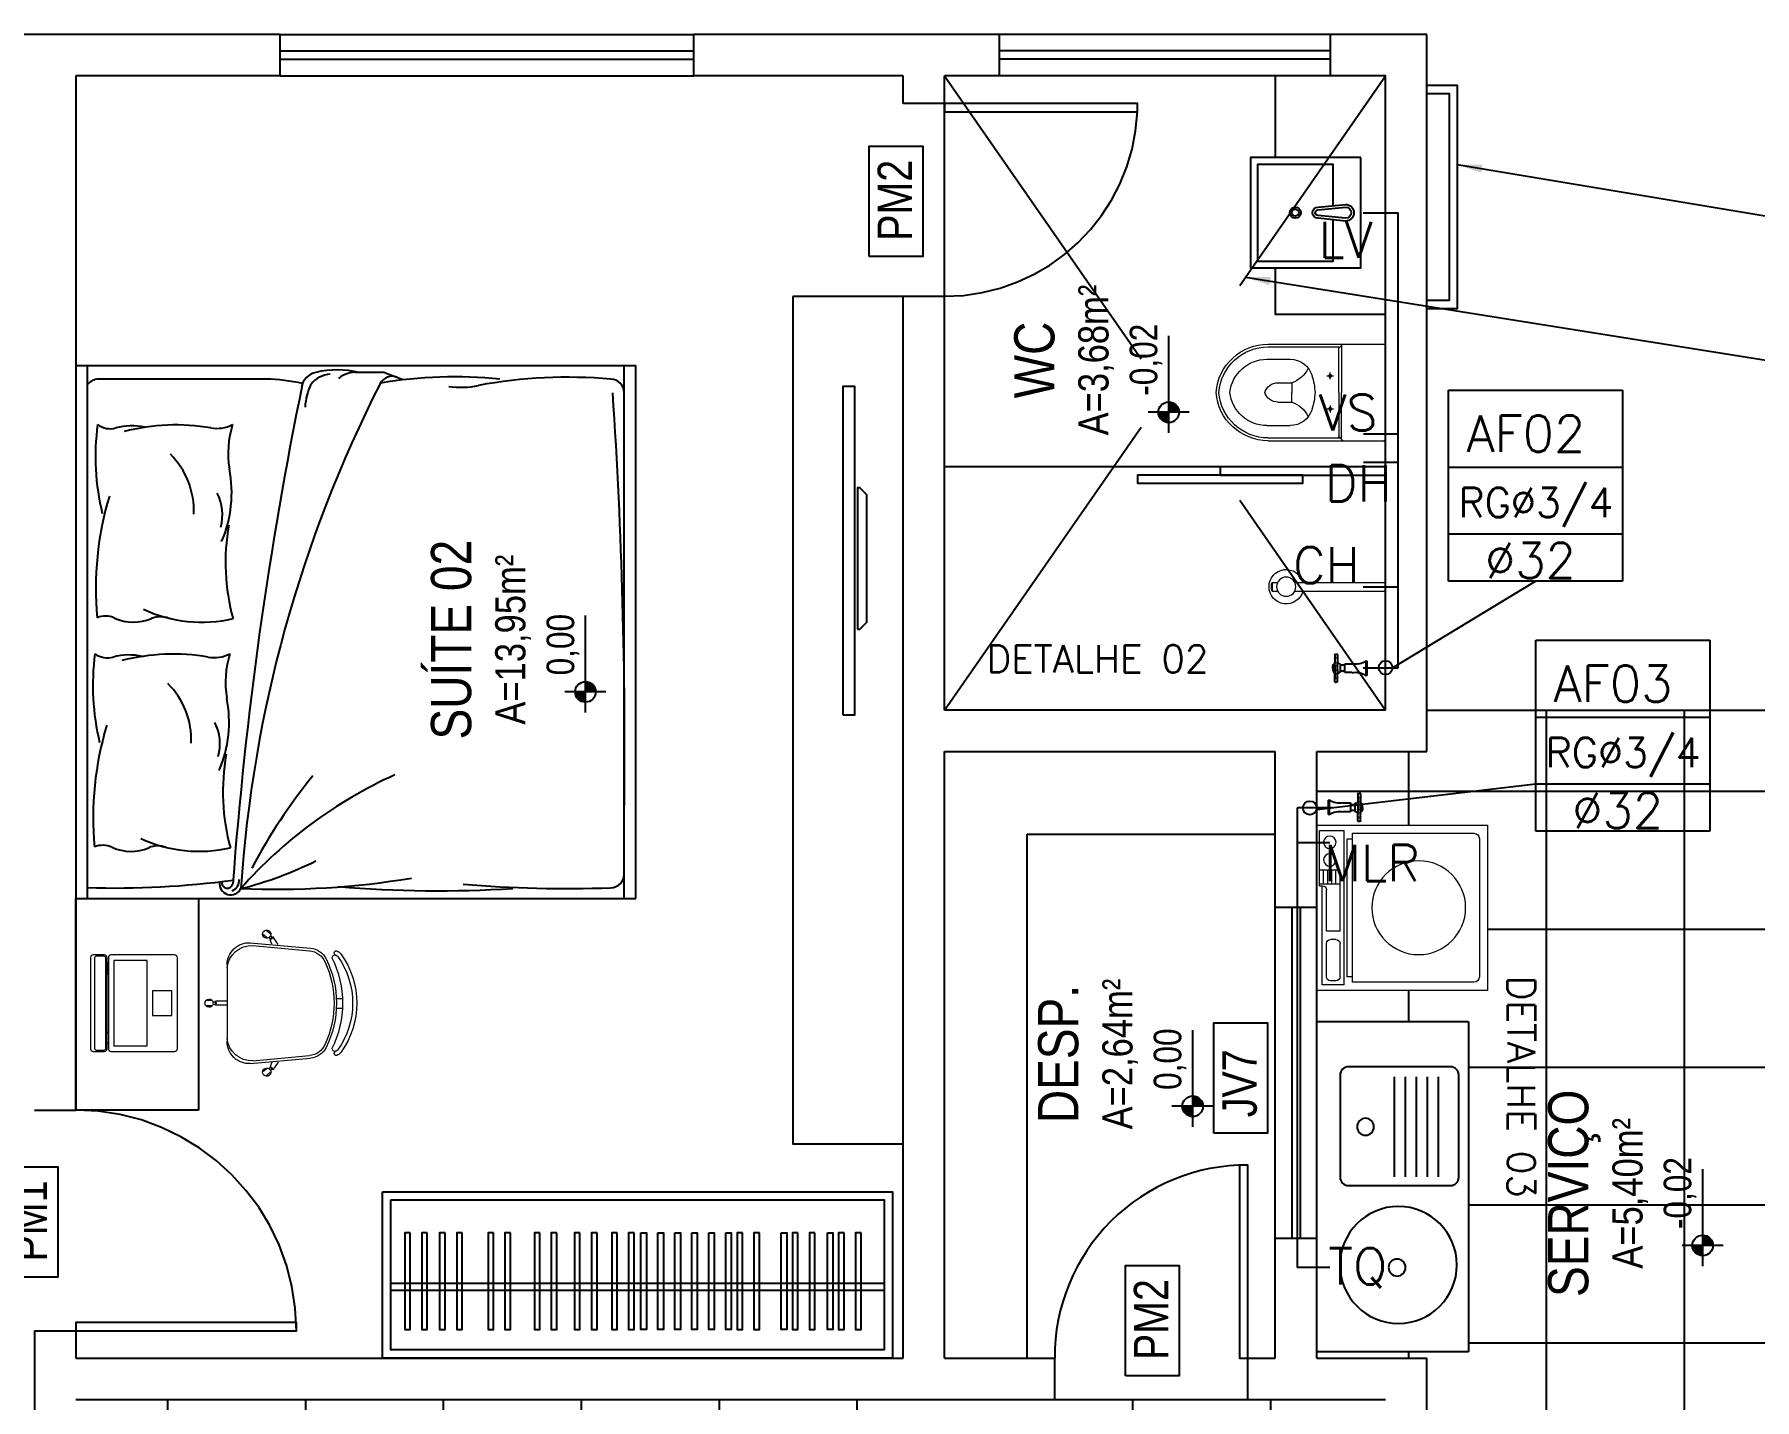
# Model space of a CAD drawing. Header units: millimetres. Extents: x 3923 to 4007, y 744 to 982.
# Drawn here: x 3966.62 to 3979.09, y 962.03 to 971.93 of the extents above; entities that cross this region are included whole.
import ezdxf
from ezdxf.enums import TextEntityAlignment as Align

# ---------------------------------------------------------------- set-up
doc = ezdxf.new("R2010")
doc.units = ezdxf.units.MM
doc.header["$LTSCALE"] = 20
doc.linetypes.add('HIDDEN2', pattern=[0.1875, 0.125, -0.0625])
for name, color, linetype in [('A-PEN-B', 5, 'Continuous'), ('AF', 5, 'Continuous'), ('COTAS01', 7, 'Continuous'), ('Diametro', 2, 'Continuous'), ('E-txt-g', 3, 'Continuous'), ('ESPECIFICAÇÃO02', 7, 'Continuous'), ('HIDRO 01', 4, 'Continuous'), ('HIDROSSANITÁRIO', 8, 'Continuous'), ('MOB', 251, 'Continuous'), ('Prumadas_L', 1, 'Continuous'), ('Prumadas_Q', 3, 'Continuous'), ('Prumadas_T', 2, 'Continuous')]:
    doc.layers.add(name, color=color, linetype=linetype)
doc.layers.add('E-Lay-9', color=9, linetype='Continuous', lineweight=9)
doc.layers.add('E-Txt-W', color=7, linetype='Continuous', lineweight=20)
doc.styles.add('F2', font='ARIALN.TTF')
doc.styles.add('REG60', font='romans.shx', dxfattribs={"width": 0.8, "height": 0.15})
doc.styles.add('REG80', font='romans.shx', dxfattribs={"width": 0.8, "height": 0.2})
doc.styles.add('ROMANS', font='romans__.ttf', dxfattribs={"height": 0.1})
doc.styles.get("Standard").update_dxf_attribs({"font": 'arial.ttf'})
doc.dimstyles.get("Standard").update_dxf_attribs({"dimtxt": 0.18, "dimasz": 0.18, "dimexe": 0.18, "dimexo": 0.0625, "dimgap": 0.09, "dimtad": 0, "dimtih": 1, "dimtoh": 1, "dimdec": 4, "dimzin": 0, "dimdsep": 46, "dimtxsty": 'Standard', "dimcen": 0.09, "dimadec": 0, "dimazin": 0, "dimtfac": 1, "dimtdec": 4, "dimtofl": 0, "dimtmove": 0, "dimatfit": 3, "dimfxl": 0, "dimtolj": 1, "dimtzin": 0, "dimarcsym": 0})
pattern_1 = [(180, (4034.583, -2178.562), (-3e-16, -1), []), (270, (4034.583, -2178.562), (1, -3e-16), [])]

# ---------------------------------------------------------------- blocks, each defined once
blk = doc.blocks.new('TXT-AMB75')
at = {"layer": 'E-txt-g', "style": 'REG80', "width": 0.8, "flags": 8}
blk.add_attdef('TXT', text='', height=0.2, dxfattribs=at).set_placement((0.0055, 0.2964), align=Align.CENTER)
at = {"layer": 'E-Txt-W', "style": 'REG60', "width": 0.8, "flags": 8}
blk.add_attdef('TXT', text='', height=0.15, dxfattribs=at).set_placement((0.0055, 0.0271), align=Align.CENTER)
blk = doc.blocks.new('NV')
at = {"color": 4, "linetype": 'ByBlock', "ltscale": 0.5}
for p, q in [((-1.414, -0.142), (-1.414, 0.107)), ((-1.539, -0.018), (-0.953, -0.018))]:
    blk.add_line(p, q, dxfattribs=at)
at = {"color": 4, "ltscale": 2.5}
blk.add_circle((-1.414, -0.018), 0.0622, dxfattribs=at)
at = {"color": 4}
for points in [[(-1.414, -0.018), (-1.458, 0.026), (-1.476, -0.018), (-1.472, 0.006)], [(-1.414, -0.018), (-1.414, 0.045), (-1.458, 0.026), (-1.438, 0.04)], [(-1.414, -0.018), (-1.352, -0.018), (-1.37, -0.062), (-1.357, -0.041)], [(-1.414, -0.018), (-1.37, -0.062), (-1.414, -0.08), (-1.39, -0.075)]]:
    blk.add_solid(points, dxfattribs=at)
at = {"layer": 'E-Txt-W', "color": 4, "ltscale": 2.5, "style": 'F2'}
blk.add_attdef('COTAPISO', (-1.306, 0.073), '', height=0.15, dxfattribs=at)
blk = doc.blocks.new('Cadeira')
at = {"layer": 'E-Lay-9', "color": 8}
for p, q in [((-0.0093, 0.0535), (-0.0093, 0.0769)), ((0.0096, 0.0535), (0.0096, 0.0769)), ((-0.1393, 0), (0.1393, 0)), ((-0.0075, 0), (-0.0075, 0.0425)), ((-0.0075, 0.0425), (-0.0056, 0.0425)), ((0.0056, 0.0425), (0.0075, 0.0425)), ((0.0075, 0), (0.0075, 0.0425)), ((-0.2192, -0.0836), (-0.1996, -0.3023)), ((-0.2087, -0.0936), (-0.1898, -0.2982)), ((0.2087, -0.0936), (0.1898, -0.2982)), ((0.2192, -0.0836), (0.1996, -0.3023)), ((-0.25, -0.1588), (-0.265, -0.1409)), ((-0.2355, -0.1467), (-0.2505, -0.1288)), ((-0.2398, -0.1647), (-0.2413, -0.1659)), ((-0.2133, -0.1847), (-0.2413, -0.1659)), ((-0.2298, -0.1563), (-0.2313, -0.1575)), ((-0.2144, -0.1618), (-0.2298, -0.1563)), ((0.2133, -0.1847), (0.2413, -0.1659)), ((0.2144, -0.1618), (0.2298, -0.1563)), ((0.2298, -0.1563), (0.2313, -0.1575)), ((0.2355, -0.1467), (0.2505, -0.1288)), ((0.2398, -0.1647), (0.2413, -0.1659)), ((0.25, -0.1588), (0.265, -0.1409)), ((-0.0175, -0.3961), (-0.0175, -0.4196)), ((0.0175, -0.3961), (0.0175, -0.4196))]:
    blk.add_line(p, q, dxfattribs=at)
blk.add_lwpolyline([(0.1631, -0.3812, -0.237888), (-0.1631, -0.3812, 0.605717), (-0.1738, -0.3953, 0.122717), (-0.17, -0.4, 0.323529), (0.17, -0.4, 0.122717), (0.1738, -0.3953, 0.605717)], format="xyb", close=True, dxfattribs=at)
for centre in [(0, 0.0466), (-0.2382, -0.1579), (0.2382, -0.1579)]:
    blk.add_circle(centre, 0.005, dxfattribs=at)
for centre, radius, start, end in [((0.0001, 0.0652), 0.015, 281.63338, 257.45365), ((-0.1393, -0.08), 0.08, 90, 182.56924), ((0, 0.0475), 0.0075, 221.81031, 318.18969), ((0.1393, -0.08), 0.08, 357.43076, 90), ((-0.1202, -0.0886), 0.0887, 95.59249, 183.25223), ((0.1202, -0.0886), 0.0887, 356.74777, 84.40751), ((-0.2502, -0.1438), 0.015, 322.54635, 298.36662), ((-0.2388, -0.1573), 0.0075, 261.81031, 358.18969), ((0.2388, -0.1573), 0.0075, 181.81031, 278.18969), ((0.2502, -0.1438), 0.015, 241.63338, 217.45365), ((-0.1299, -0.296), 0.07, 185.12125, 243.60471), ((-0.1201, -0.2918), 0.07, 185.2999, 245.73609), ((0.1201, -0.2918), 0.07, 294.26391, 354.7001), ((0.1299, -0.296), 0.07, 296.39529, 354.87875), ((0, -0.0343), 0.3622, 243.60471, 296.39529), ((0, -0.0254), 0.3622, 245.73609, 294.26391), ((-0.1819, -0.3961), 0.00782, 29.81088, 225.32554), ((-0.1625, -0.39), 0.0275, 205.14546, 233.45713), ((0, -0.1648), 0.3052, 234.12379, 305.87621), ((-0.1625, -0.39), 0.0125, 205.14546, 233.1301), ((0.1819, -0.3961), 0.00782, 314.67446, 150.18912), ((0.1625, -0.39), 0.0275, 306.54287, 334.85454)]:
    blk.add_arc(centre, radius, start, end, dxfattribs=at)
blk = doc.blocks.new('Notebook')
at = {"layer": 'E-Lay-9', "color": 8}
for p, q in [((0.165, 0.315), (-0.165, 0.315)), ((-0.175, 0.305), (-0.175, 0.3)), ((-0.175, 0.3), (-0.175, 0.265)), ((-0.165, 0.255), (0.165, 0.255)), ((0.175, 0.3), (0.175, 0.305)), ((0.175, 0.265), (0.175, 0.3))]:
    blk.add_line(p, q, dxfattribs=at)
for points in [[(-0.165, 0), (0.165, 0, 0.414214), (0.175, 0.01), (0.175, 0.24, 0.414214), (0.165, 0.25), (-0.165, 0.25, 0.414214), (-0.175, 0.24), (-0.175, 0.01, 0.414214)], [(-0.165, 0.26), (0.165, 0.26, 0.414214), (0.17, 0.265), (0.17, 0.295, 0.414214), (0.165, 0.3), (-0.165, 0.3, 0.414214), (-0.17, 0.295), (-0.17, 0.265, 0.414214)]]:
    blk.add_lwpolyline(points, format="xyb", close=True, dxfattribs=at)
for points in [[(-0.105, 0.25), (-0.145, 0.25), (-0.145, 0.255), (-0.105, 0.255)], [(0.105, 0.25), (0.145, 0.25), (0.145, 0.255), (0.105, 0.255)], [(-0.155, 0.11), (0.155, 0.11), (0.155, 0.23), (-0.155, 0.23)], [(-0.045, 0.02), (0.045, 0.02), (0.045, 0.09), (-0.045, 0.09)]]:
    blk.add_lwpolyline(points, close=True, dxfattribs=at)
for centre, start, end in [((-0.165, 0.305), 90, 180), ((0.165, 0.305), 0, 90), ((-0.165, 0.265), 180, 270), ((0.165, 0.265), 270, 360)]:
    blk.add_arc(centre, 0.01, start, end, dxfattribs=at)
blk = doc.blocks.new('A$C656368A0')
at = {"layer": 'COTAS01', "color": 8}
for p, q in [((0, 1.1964), (0, 0)), ((0, 1.1964), (0.5505, 1.1964)), ((0.1097, 0.997), (0.1097, 0.6345)), ((0.1497, 0.997), (0.1497, 0.6345)), ((0.1897, 0.997), (0.1897, 0.6345)), ((0.2298, 0.997), (0.2298, 0.6345)), ((0.2698, 0.997), (0.2698, 0.6345)), ((0, 0), (0.5505, 0))]:
    blk.add_line(p, q, dxfattribs=at)
for centre in [(0.3736, 0.8158), (0.2591, 0.3053)]:
    blk.add_circle(centre, 0.0307, dxfattribs=at)
at = {"layer": 'ESPECIFICAÇÃO02', "color": 8}
blk.add_lwpolyline([(0.4658, 0.6329, -0.414214), (0.4357, 0.6029), (0.0655, 0.6029, -0.414214), (0.0354, 0.6329), (0.0354, 1.0032, -0.414214), (0.0655, 1.0332), (0.4357, 1.0332, -0.414214), (0.4658, 1.0032)], format="xyb", close=True, dxfattribs=at)
blk.add_circle((0.2541, 0.3149), 0.212, dxfattribs=at)
blk = doc.blocks.new('Maquina de Lavar')
at = {"layer": 'E-Lay-9', "color": 8}
for p, q in [((0.3, 0), (-0.3, 0)), ((-0.3, 0), (-0.3, -0.62)), ((-0.08, -0.01), (-0.28, -0.01)), ((-0.28, -0.01), (-0.28, -0.1)), ((-0.1357, -0.085), (-0.1357, -0.01)), ((-0.0857, -0.025), (-0.1357, -0.025)), ((-0.0857, -0.04), (-0.1357, -0.04)), ((-0.0857, -0.055), (-0.1357, -0.055)), ((-0.0857, -0.085), (-0.0857, -0.01)), ((-0.08, -0.01), (-0.08, -0.02)), ((0.28, -0.02), (-0.08, -0.02)), ((0.085, -0.035), (-0.065, -0.035)), ((0.085, -0.085), (0.085, -0.035)), ((0.115, -0.07), (0.115, -0.05)), ((0.25, -0.035), (0.13, -0.035)), ((0.265, -0.07), (0.265, -0.05)), ((0.28, -0.1), (0.28, -0.02)), ((0.3, -0.62), (0.3, 0)), ((0.28, -0.1), (-0.28, -0.1)), ((0.25, -0.11), (-0.25, -0.11)), ((-0.25, -0.11), (-0.25, -0.13)), ((-0.0857, -0.07), (-0.1357, -0.07)), ((0.085, -0.085), (-0.1357, -0.085)), ((0.25, -0.085), (0.13, -0.085)), ((0.25, -0.13), (0.25, -0.11)), ((0.27, -0.13), (-0.27, -0.13)), ((-0.27, -0.13), (-0.27, -0.57)), ((0.27, -0.57), (0.27, -0.13)), ((-0.3, -0.62), (0.3, -0.62)), ((-0.25, -0.59), (0.25, -0.59))]:
    blk.add_line(p, q, dxfattribs=at)
for centre, radius in [((-0.2372, -0.0475), 0.0227), ((-0.1735, -0.0475), 0.0227), ((0, -0.37), 0.1701)]:
    blk.add_circle(centre, radius, dxfattribs=at)
for centre, radius, start, end in [((-0.065, -0.02), 0.015, 180, 270), ((0.13, -0.05), 0.015, 90, 180), ((0.25, -0.05), 0.015, 360, 90), ((0.13, -0.07), 0.015, 180, 270), ((0.25, -0.07), 0.015, 270, 360), ((-0.25, -0.57), 0.02, 180, 270), ((0.25, -0.57), 0.02, 270, 360)]:
    blk.add_arc(centre, radius, start, end, dxfattribs=at)
blk = doc.blocks.new('CUBA QUADRADA-flat-4-flat-1')
at = {"layer": 'MOB'}
blk.add_lwpolyline([(0, -0.2), (0.4, -0.2), (0.4, 0.2), (0, 0.2)], close=True, dxfattribs=at)
blk.add_lwpolyline([(0.1, -0.0255), (0.1, -0.175), (0.375, -0.175), (0.375, 0.175), (0.1, 0.175), (0.1, 0.0255)], dxfattribs=at)
for points in [[(0.155, -0.02), (0.055, -0.03, -1), (0.055, 0.03), (0.155, 0.02, -1)], [(0.155, -0.01), (0.055, -0.02, -1), (0.055, 0.02), (0.155, 0.01, -1)]]:
    blk.add_lwpolyline(points, format="xyb", close=True, dxfattribs=at)
for radius in [0.02, 0.0125]:
    blk.add_circle((0.2375, 0), radius, dxfattribs=at)
blk = doc.blocks.new('vaso-s')
at = {"layer": 'E-Lay-9', "color": 8}
for p, q in [((0, 0.17), (0, 0)), ((0.4256, 0.175), (0.005, 0.175)), ((0.16, 0.17), (0.16, 0.17)), ((0.16, 0.17), (0.16, 0)), ((0.4256, 0.165), (0.165, 0.165)), ((0.17, 0), (0.17, 0.16)), ((0.2013, 0.0479), (0.2013, 0.0722)), ((0.4306, 0.12), (0.3459, 0.12)), ((0.2134, 0.06), (0.1891, 0.06)), ((0.3406, 0.035), (0.3406, 0)), ((0.3906, 0.035), (0.3406, 0.035)), ((0, -0.17), (0, 0)), ((0.16, -0.17), (0.16, 0)), ((0.17, 0), (0.17, -0.1601)), ((0.2134, -0.06), (0.1891, -0.06)), ((0.2013, -0.0479), (0.2013, -0.0722)), ((0.3406, -0.035), (0.3406, 0)), ((0.3906, -0.035), (0.3406, -0.035)), ((0.4306, -0.12), (0.3459, -0.12)), ((0.4256, -0.175), (0.005, -0.175)), ((0.16, -0.17), (0.16, -0.17)), ((0.4256, -0.165), (0.165, -0.165))]:
    blk.add_line(p, q, dxfattribs=at)
for centre in [(0.2013, 0.06), (0.2013, -0.06)]:
    blk.add_circle(centre, 0.005, dxfattribs=at)
for centre, radius, start, end in [((0.005, 0.17), 0.005, 90, 180), ((0.155, 0.17), 0.005, 0, 90), ((0.165, 0.17), 0.00495, 180, 270), ((0.165, 0.16), 0.00495, 0, 90), ((0.4256, -0.015), 0.19, 4.52806, 90), ((0.4256, -0.015), 0.18, 4.78019, 90), ((0.3459, 0.0375), 0.0825, 90, 163.03545), ((0.3754, 0.1358), 0.1066, 206.93947, 250.96472), ((0.4306, -0.015), 0.135, 6.37937, 90), ((0.518, -0.015), 0.2624, 163.03545, 176.7233), ((0.3906, -0.015), 0.05, 17.4576, 90), ((0.518, 0.015), 0.2624, 183.2767, 196.96455), ((0.3459, -0.0375), 0.0825, 196.96455, 270), ((0.3754, -0.1358), 0.1066, 109.03528, 153.06053), ((0.3906, 0.015), 0.05, 270, 342.5424), ((0.4256, 0.015), 0.19, 270, 355.47194), ((0.4256, 0.015), 0.18, 270, 355.21981), ((0.4306, 0.015), 0.135, 270, 353.62063), ((0.005, -0.17), 0.005, 180, 270), ((0.155, -0.17), 0.005, 270, 0), ((0.165, -0.17), 0.00495, 90, 180), ((0.165, -0.1601), 0.00495, 270, 0)]:
    blk.add_arc(centre, radius, start, end, dxfattribs=at)
blk = doc.blocks.new('Chuveiro')
at = {"layer": 'E-Lay-9', "color": 8}
for p, q in [((-0.0311, 0.0156), (-0.3604, 0.0156)), ((0.0509, 0.0156), (0.0311, 0.0156)), ((0.0509, 0.0156), (0.0509, -0.0156)), ((-0.0311, -0.0156), (-0.3604, -0.0156)), ((0.0509, -0.0156), (0.0311, -0.0156))]:
    blk.add_line(p, q, dxfattribs=at)
blk.add_circle((0, 0), 0.0348, dxfattribs=at)
for centre, radius, start, end in [((0, 0), 0.0624, 194.4775, 165.5225), ((0.0093, 0), 0.0444, 339.42663, 20.57337)]:
    blk.add_arc(centre, radius, start, end, dxfattribs=at)
blk = doc.blocks.new('registro')
at = {"layer": 'HIDRO 01', "color": 4}
for p, q in [((4089.6498, 840.4398), (4089.6498, 840.4113)), ((4089.6547, 840.441), (4089.651, 840.441)), ((4089.6584, 840.441), (4089.6547, 840.441)), ((4089.6597, 840.4398), (4089.6597, 840.4128)), ((4089.6467, 840.4017), (4089.6467, 840.4061)), ((4089.6467, 840.391), (4089.6467, 840.4017)), ((4089.6467, 840.3803), (4089.6467, 840.391)), ((4089.6467, 840.3759), (4089.6467, 840.3803)), ((4089.6467, 840.3759), (4089.6467, 840.3758)), ((4089.6498, 840.3959), (4089.6498, 840.4117)), ((4089.6498, 840.3959), (4089.6498, 840.391)), ((4089.6498, 840.391), (4089.6498, 840.386)), ((4089.6498, 840.386), (4089.6498, 840.3701)), ((4089.6498, 840.3422), (4089.6498, 840.3707)), ((4089.6597, 840.3959), (4089.6597, 840.4133)), ((4089.6597, 840.391), (4089.6597, 840.3959)), ((4089.6597, 840.386), (4089.6597, 840.391)), ((4089.6597, 840.386), (4089.6597, 840.3692)), ((4089.6702, 840.4013), (4089.6702, 840.4055)), ((4089.6865, 840.4015), (4089.6702, 840.4015)), ((4089.6702, 840.391), (4089.6702, 840.4013)), ((4089.6702, 840.3807), (4089.6702, 840.391)), ((4089.6702, 840.3764), (4089.6702, 840.3807)), ((4089.6865, 840.3805), (4089.6702, 840.3805)), ((4089.6865, 840.391), (4089.6865, 840.4071)), ((4089.6865, 840.4071), (4089.7127, 840.4071)), ((4089.6865, 840.3749), (4089.6865, 840.391)), ((4089.7127, 840.3749), (4089.6865, 840.3749)), ((4089.7632, 840.417), (4089.7669, 840.417)), ((4089.7632, 840.391), (4089.7632, 840.417)), ((4089.7632, 840.365), (4089.7632, 840.391)), ((4089.7669, 840.391), (4089.7669, 840.417)), ((4089.7669, 840.365), (4089.7669, 840.391)), ((4089.6497, 840.3681), (4089.6497, 840.3631)), ((4089.6497, 840.3631), (4089.6497, 840.3582)), ((4089.651, 840.3409), (4089.6547, 840.3409)), ((4089.6584, 840.3409), (4089.6547, 840.3409)), ((4089.6596, 840.3631), (4089.6596, 840.3681)), ((4089.6596, 840.3582), (4089.6596, 840.3631)), ((4089.6597, 840.3422), (4089.6597, 840.3692)), ((4089.7669, 840.365), (4089.7632, 840.365))]:
    blk.add_line(p, q, dxfattribs=at)
for points in [[(4089.6702, 840.4055), (4089.6688, 840.4058), (4089.6672, 840.4062), (4089.665, 840.4067)], [(4089.6702, 840.3764), (4089.6688, 840.3761), (4089.6672, 840.3758), (4089.665, 840.3753)]]:
    blk.add_lwpolyline(points, dxfattribs=at)
at = {"layer": 'HIDRO 01', "color": 4, "extrusion": (0, 0, -1)}
for centre, radius, start, end in [((-4089.651, 840.4398), 0.00124, 0.00003, 90), ((-4089.6818, 840.391), 0.0394, 359.99565, 20.13631), ((-4089.6457, 840.4042), 0.000989, 20.12195, 100.11243), ((-4089.6457, 840.4042), 0.00099, 100.09482, 179.99997), ((-4089.643, 840.4119), 0.00681, 181.23675, 236.37895), ((-4089.643, 840.3701), 0.00681, 123.6059, 180.00001), ((-4089.6546, 840.4246), 0.00495, 0.02602, 89.97401), ((-4089.6546, 840.4147), 0.00495, 270.01829, 359.98187), ((-4089.6546, 840.3681), 0.00495, 0.02602, 89.97401), ((-4089.6547, 840.3959), 0.00495, 0.02602, 89.97401), ((-4089.6547, 840.386), 0.00495, 270.01829, 359.98187), ((-4089.6546, 840.4246), 0.00495, 90.01816, 179.98176), ((-4089.6546, 840.4147), 0.00495, 180.01828, 269.98187), ((-4089.6546, 840.3681), 0.00495, 90.01816, 179.98176), ((-4089.6547, 840.3959), 0.00495, 90.01816, 179.98176), ((-4089.6547, 840.386), 0.00495, 180.01828, 269.98187), ((-4089.6665, 840.4133), 0.00681, 282.35991, 359.99998), ((-4089.6665, 840.3687), 0.00681, 359.9998, 77.64333), ((-4089.726, 840.4728), 0.0671, 236.35821, 281.45069), ((-4089.726, 840.3091), 0.0671, 78.54956, 123.64201), ((-4089.6546, 840.3582), 0.00495, 270.01829, 359.98187), ((-4089.6546, 840.3582), 0.00495, 180.01828, 269.98187), ((-4089.6584, 840.3422), 0.00124, 180, 270)]:
    blk.add_arc(centre, radius, start, end, dxfattribs=at)
at = {"layer": 'HIDRO 01', "color": 4}
for centre, radius, start, end in [((4089.6584, 840.4398), 0.00124, 359.99895, 90), ((4089.6818, 840.391), 0.0394, 179.994, 200.13886), ((4089.6457, 840.3777), 0.00099, 200.12706, 280.0763), ((4089.6457, 840.3777), 0.00099, 280.07207, 0.00336), ((4089.6468, 840.4061), 0.000125, 123.88448, 179.91511), ((4089.6468, 840.3759), 0.000124, 206.71741, 236.35591), ((4089.651, 840.3422), 0.00124, 179.99835, 270)]:
    blk.add_arc(centre, radius, start, end, dxfattribs=at)

msp = doc.modelspace()

# ---------------------------------------------------------------- hatches: boundary and pattern name
at = {"layer": 'HIDROSSANITÁRIO'}
h = msp.add_hatch(dxfattribs=at)
h.set_pattern_fill('ANSI37,_O', color=8, scale=8, angle=135)
h.set_pattern_definition(pattern_1)
h.paths.add_polyline_path([(3976.716, 967.027), (3976.716, 966.727), (3975.916, 966.727), (3975.916, 966.194), (3977.156, 966.194), (3977.156, 964.994), (3975.916, 964.994), (3975.916, 964.766), (3977.017, 964.766), (3977.017, 962.374), (3975.916, 962.374), (3975.916, 962.327), (3976.716, 962.327), (3976.716, 961.827), (3976.716, 960.227), (3976.716, 960.027), (3979.416, 960.027), (3979.416, 967.027)])
h.paths.add_polyline_path([(3978.715, 963.07, -1), (3978.715, 963.219, -1)], flags=16)
h.paths.add_polyline_path([(3978.388, 962.911), (3978.388, 964.136), (3977.994, 964.136), (3977.994, 962.911)], flags=24)
h.paths.add_polyline_path([(3978.065, 962.676), (3978.065, 964.37), (3977.495, 964.37), (3977.495, 962.676)], flags=24)
h.paths.add_polyline_path([(3978.733, 963.204), (3978.733, 963.846), (3978.372, 963.846), (3978.372, 963.204)], flags=24)
h.paths.add_polyline_path([(3979.878, 966.336), (3979.271, 966.336), (3979.271, 965.732), (3979.878, 965.732)], flags=9)
h.paths.add_polyline_path([(3978.473, 966.336), (3977.681, 966.336), (3977.681, 965.732), (3978.473, 965.732)], flags=24)
h = msp.add_hatch(dxfattribs=at)
h.set_pattern_fill('ANSI37,_O', color=8, scale=8, angle=135)
h.set_pattern_definition(pattern_1)
h.paths.add_polyline_path([(3976.416, 960.227), (3976.716, 960.227), (3976.716, 961.827), (3976.416, 961.827), (3976.416, 961.767), (3974.817, 961.767, 0.40327)])
h.paths.add_polyline_path([(3976.168, 961.398), (3976.557, 961.398), (3976.557, 960.598), (3976.168, 960.598)], flags=16)
h.paths.add_polyline_path([(3966.916, 962.027), (3966.916, 959.486), (3969.316, 959.486), (3969.316, 958.086), (3966.916, 958.086), (3966.916, 957.538), (3966.916, 955.527), (3971.816, 955.527), (3974.812, 955.527), (3974.816, 955.027), (3976.416, 955.027), (3976.416, 956.522), (3975.216, 956.529), (3975.216, 960.227), (3976.416, 960.227, -0.40327), (3974.817, 961.767), (3974.816, 961.767), (3974.816, 961.827), (3976.416, 961.827), (3976.416, 962.027), (3975.416, 962.027), (3974.016, 962.027)])
h.paths.add_polyline_path([(3972.616, 960.982), (3972.61, 960.982), (3972.61, 962.027), (3973.88, 962.027), (3973.88, 960.957), (3973.875, 960.957), (3973.875, 960.899), (3973.853, 960.871), (3973.829, 960.868), (3973.801, 960.865), (3973.777, 960.862), (3973.771, 960.862), (3973.763, 960.861), (3973.721, 960.856), (3973.697, 960.856), (3973.682, 960.855), (3973.66, 960.855), (3973.646, 960.853), (3973.624, 960.853), (3973.616, 960.853), (3973.609, 960.853), (3973.601, 960.853), (3973.594, 960.853), (3973.586, 960.853), (3973.579, 960.853), (3973.572, 960.853), (3973.565, 960.853), (3973.527, 960.853), (3973.506, 960.855), (3973.483, 960.855), (3973.483, 960.859), (3973.459, 960.858), (3973.423, 960.858), (3972.786, 960.855), (3972.765, 960.858), (3972.742, 960.86), (3972.734, 960.86), (3972.713, 960.862), (3972.702, 960.864), (3972.683, 960.866), (3972.662, 960.868), (3972.638, 960.871), (3972.616, 960.899)], flags=16)
h.paths.add_polyline_path([(3973.483, 960.957), (3973.516, 960.957), (3973.583, 960.937), (3973.651, 960.924), (3973.72, 960.919), (3973.789, 960.921), (3973.794, 960.922), (3973.799, 960.924), (3973.804, 960.927), (3973.808, 960.931), (3973.811, 960.934), (3973.813, 960.939), (3973.815, 960.944), (3973.815, 960.949), (3973.815, 960.953), (3973.815, 960.954), (3973.815, 960.954), (3973.815, 960.954), (3973.816, 960.955), (3973.816, 960.956), (3973.817, 960.956), (3973.818, 960.957), (3973.809, 960.925), (3973.789, 960.921), (3973.72, 960.919), (3973.651, 960.924), (3973.583, 960.937), (3973.483, 960.967)], flags=0)
h.paths.add_polyline_path([(3971.652, 958.225, -1), (3971.652, 958.076, -1)], flags=16)
h.paths.add_polyline_path([(3969.108, 959.898), (3969.084, 959.88, 0.062017), (3969.013, 959.966), (3969.06, 959.369, -0.437265), (3969.02, 959.326), (3968.387, 959.326, -0.437265), (3968.347, 959.369), (3968.393, 959.966, 0.062017), (3968.323, 959.88), (3968.299, 959.898, -0.547586)], flags=16)
h.paths.add_polyline_path([(3969.029, 959.358), (3968.378, 959.358), (3968.428, 959.996, -0.053349), (3968.509, 960.046, -0.226217), (3968.897, 960.046, -0.053349), (3968.979, 959.996)], flags=0)
h.paths.add_polyline_path([(3967.988, 959.898), (3967.964, 959.88, 0.062017), (3967.893, 959.966), (3967.94, 959.369, -0.437265), (3967.9, 959.326), (3967.267, 959.326, -0.437265), (3967.227, 959.369), (3967.273, 959.966, 0.062017), (3967.203, 959.88), (3967.179, 959.898, -0.547586)], flags=16)
h.paths.add_polyline_path([(3969.06, 958.203), (3969.013, 957.606, 0.062017), (3969.084, 957.692), (3969.108, 957.674, -0.547586), (3968.299, 957.674), (3968.323, 957.692, 0.062017), (3968.393, 957.606), (3968.347, 958.203, -0.437265), (3968.387, 958.246), (3969.02, 958.246, -0.437265)], flags=17)
h.paths.add_polyline_path([(3967.909, 959.358), (3967.258, 959.358), (3967.308, 959.996, -0.053349), (3967.389, 960.046, -0.226217), (3967.777, 960.046, -0.053349), (3967.859, 959.996)], flags=0)
h.paths.add_polyline_path([(3968.979, 957.576, -0.053349), (3968.897, 957.526, -0.226217), (3968.509, 957.526, -0.053349), (3968.428, 957.576), (3968.378, 958.214), (3969.029, 958.214)], flags=16)
h.paths.add_polyline_path([(3967.94, 958.203), (3967.893, 957.606, 0.062017), (3967.964, 957.692), (3967.988, 957.674, -0.547586), (3967.179, 957.674), (3967.203, 957.692, 0.062017), (3967.273, 957.606), (3967.227, 958.203, -0.437265), (3967.267, 958.246), (3967.9, 958.246, -0.437265)], flags=17)
h.paths.add_polyline_path([(3967.859, 957.576, -0.053349), (3967.777, 957.526, -0.226217), (3967.389, 957.526, -0.053349), (3967.308, 957.576), (3967.258, 958.214), (3967.909, 958.214)], flags=16)
h.paths.add_polyline_path([(3975.044, 956.427), (3976.344, 956.427), (3976.344, 955.027), (3975.044, 955.027), (3975.044, 955.114), (3975.004, 955.114), (3975.004, 955.194), (3975.044, 955.194), (3975.044, 955.328), (3975.004, 955.328), (3975.004, 955.407), (3975.044, 955.407), (3975.044, 955.58), (3975.004, 955.58), (3975.004, 955.66), (3975.044, 955.66), (3975.044, 955.794), (3975.004, 955.794), (3975.004, 955.874), (3975.044, 955.874), (3975.044, 956.047), (3975.004, 956.047), (3975.004, 956.127), (3975.044, 956.127), (3975.044, 956.261), (3975.004, 956.261), (3975.004, 956.341), (3975.044, 956.341)])
h.paths.add_polyline_path([(3976.546, 960.649), (3976.546, 961.363), (3976.165, 961.363), (3976.165, 960.649)], flags=24)
h.paths.add_polyline_path([(3971.017, 956.247), (3971.017, 960.812), (3970.355, 960.812), (3970.355, 956.247)], flags=24)
h.paths.add_polyline_path([(3971.325, 957.847), (3971.325, 959.212), (3970.931, 959.212), (3970.931, 957.847)], flags=24)
h.paths.add_polyline_path([(3971.67, 958.21), (3971.67, 958.776), (3971.309, 958.776), (3971.309, 958.21)], flags=24)
h.paths.add_polyline_path([(3972.305, 961.865), (3972.305, 962.472), (3971.701, 962.472), (3971.701, 961.865)], flags=9)
h.paths.add_polyline_path([(3972.305, 958.382), (3972.305, 959.173), (3971.701, 959.173), (3971.701, 958.382)], flags=24)

# ---------------------------------------------------------------- linework, layer by layer
at = {"layer": 'A-PEN-B'}
for centre in [(3976.416, 967.335), (3975.866, 966.318)]:
    msp.add_circle(centre, 0.05, dxfattribs=at)
at = {"layer": 'AF'}
for p, q in [((3976.252, 970.634), (3976.507, 970.634)), ((3976.507, 967.335), (3976.507, 970.634)), ((3976.256, 969.031), (3976.507, 969.031)), ((3976.256, 968.826), (3976.507, 968.826)), ((3976.252, 967.922), (3976.507, 967.922)), ((3976.252, 967.335), (3976.507, 967.335)), ((3976.031, 966.318), (3975.775, 966.318)), ((3975.775, 966.318), (3975.775, 962.984)), ((3975.775, 966.068), (3976.011, 966.068)), ((3976.011, 962.984), (3975.775, 962.984))]:
    msp.add_line(p, q, dxfattribs=at)
at = {"layer": 'HIDROSSANITÁRIO', "color": 8, "linetype": 'Continuous'}
for p, q in [((3968.399, 971.927, 3.659), (3963.964, 971.927, 3.659)), ((3968.399, 971.927), (3963.964, 971.927)), ((3968.399, 971.627), (3968.399, 971.927)), ((3968.399, 971.927), (3971.399, 971.927)), ((3976.716, 971.927, 3.659), (3971.399, 971.927, 3.659)), ((3976.716, 971.927), (3971.399, 971.927)), ((3971.399, 971.627), (3971.399, 971.927)), ((3976.716, 966.727), (3976.716, 971.927)), ((3968.399, 971.807), (3971.399, 971.807)), ((3968.399, 971.747), (3971.399, 971.747)), ((3968.399, 971.627), (3966.916, 971.627)), ((3966.916, 971.627), (3966.916, 964.127)), ((3968.399, 971.627), (3971.399, 971.627)), ((3972.916, 971.627), (3971.399, 971.627)), ((3972.916, 971.427), (3972.916, 971.627)), ((3976.416, 971.627), (3973.216, 971.627)), ((3973.216, 971.427), (3973.216, 971.627)), ((3976.416, 967.027), (3976.416, 971.627)), ((3973.216, 971.427), (3972.916, 971.427)), ((3973.216, 970.027), (3973.216, 971.427)), ((3972.916, 962.327), (3972.916, 970.027)), ((3973.216, 970.027), (3972.916, 970.027)), ((3973.216, 967.027), (3973.216, 970.027)), ((3976.416, 968.792), (3973.216, 968.792)), ((3976.416, 967.027), (3973.216, 967.027)), ((3976.716, 967.027), (3979.416, 967.027)), ((3973.216, 962.327), (3973.216, 966.727)), ((3973.216, 966.727), (3975.616, 966.727)), ((3975.616, 962.327), (3975.616, 966.727)), ((3975.916, 962.327), (3975.916, 966.727)), ((3975.916, 966.727), (3976.716, 966.727)), ((3973.816, 962.327), (3973.816, 966.127)), ((3973.816, 966.127), (3975.616, 966.127)), ((3966.616, 964.127), (3966.916, 964.127)), ((3966.616, 962.527), (3966.616, 957.538)), ((3966.616, 962.527), (3966.916, 962.527)), ((3966.916, 962.527), (3966.916, 962.327)), ((3966.916, 962.327), (3972.916, 962.327)), ((3973.216, 962.327), (3974.016, 962.327)), ((3974.016, 962.027), (3974.016, 962.327)), ((3975.416, 962.327), (3975.616, 962.327)), ((3975.416, 962.027), (3975.416, 962.327)), ((3975.916, 962.327), (3976.716, 962.327)), ((3976.716, 961.827), (3976.716, 962.327)), ((3966.916, 962.027), (3974.016, 962.027)), ((3974.016, 962.027), (3975.416, 962.027)), ((3975.416, 962.027), (3976.416, 962.027))]:
    msp.add_line(p, q, dxfattribs=at)
at = {"layer": 'HIDROSSANITÁRIO', "color": 8, "linetype": 'HIDDEN2'}
for p, q in [((3973.616, 971.627), (3973.616, 971.927, 3.659)), ((3976.016, 971.627), (3976.016, 971.927, 3.659)), ((3976.016, 971.807), (3973.616, 971.807)), ((3976.016, 971.747), (3973.616, 971.747)), ((3973.216, 967.027), (3976.416, 971.627)), ((3973.216, 971.627), (3976.416, 967.027)), ((3975.916, 965.595), (3975.616, 965.595)), ((3975.736, 965.595), (3975.736, 963.195)), ((3975.796, 965.595), (3975.796, 963.195)), ((3975.916, 963.195), (3975.616, 963.195))]:
    msp.add_line(p, q, dxfattribs=at)
at = {"layer": 'HIDROSSANITÁRIO', "color": 8}
for p, q in [((3966.916, 969.526), (3970.979, 969.526)), ((3966.916, 969.526), (3966.916, 965.66)), ((3967.001, 965.66), (3967.001, 969.526)), ((3970.894, 965.66), (3970.894, 969.526)), ((3970.979, 965.66), (3970.979, 969.526)), ((3968.297, 969.427), (3967.08, 969.427)), ((3969.132, 969.476), (3968.939, 969.476)), ((3969.167, 969.47), (3969.284, 969.427)), ((3966.916, 965.66), (3970.979, 965.66))]:
    msp.add_line(p, q, dxfattribs=at)
at = {"layer": 'HIDROSSANITÁRIO', "color": 8, "ltscale": 0.5}
for p, q in [((3969.2, 962.872), (3972.78, 962.872)), ((3969.2, 962.822), (3972.78, 962.822))]:
    msp.add_line(p, q, dxfattribs=at)
at = {"layer": 'HIDROSSANITÁRIO', "color": 8}
msp.add_lwpolyline([(3975.616, 970.234), (3975.616, 969.898), (3976.416, 969.898), (3976.416, 971.627), (3975.616, 971.627), (3975.616, 971.034)], dxfattribs=at)
at = {"layer": 'HIDROSSANITÁRIO', "color": 8, "linetype": 'Continuous'}
msp.add_lwpolyline([(3976.716, 971.558), (3976.936, 971.558), (3976.936, 969.938), (3976.716, 969.938)], dxfattribs=at)
for points in [[(3976.716, 971.498), (3976.876, 971.498), (3976.876, 969.998), (3976.716, 969.998)], [(3973.216, 971.427), (3973.216, 971.367), (3974.616, 971.367), (3974.616, 971.427)]]:
    msp.add_lwpolyline(points, close=True, dxfattribs=at)
at = {"layer": 'HIDROSSANITÁRIO', "color": 8}
for points, elevation in [([(3972.671, 970.316), (3972.671, 971.117), (3973.06, 971.117), (3973.06, 970.316)], 3.659), ([(3975.171, 963.96), (3975.171, 964.76), (3975.56, 964.76), (3975.56, 963.96)], 7.318), ([(3966.397, 962.914), (3966.397, 963.715), (3966.786, 963.715), (3966.786, 962.914)], 7.318), ([(3974.529, 962.199), (3974.529, 963), (3974.918, 963), (3974.918, 962.199)], 3.659), ([(3966.916, 962.527), (3968.516, 962.527), (3968.516, 962.587), (3966.916, 962.587)], 1.785)]:
    msp.add_lwpolyline(points, close=True, dxfattribs=dict(at, elevation=elevation))
for points in [[(3972.116, 970.027), (3972.116, 963.883), (3972.916, 963.883), (3972.916, 970.027)], [(3972.48, 966.993), (3972.566, 966.993), (3972.566, 969.373), (3972.48, 969.373)], [(3976.416, 968.792), (3975.216, 968.792), (3975.216, 968.732), (3976.416, 968.732)], [(3972.585, 967.614), (3972.602, 967.614), (3972.653, 967.666), (3972.653, 968.589), (3972.602, 968.64), (3972.585, 968.64)], [(3975.816, 968.732), (3974.616, 968.732), (3974.616, 968.672), (3975.816, 968.672)], [(3967.806, 964.127), (3966.916, 964.127), (3966.916, 965.66), (3967.806, 965.66)], [(3975.416, 962.327), (3975.416, 963.727), (3975.356, 963.727), (3975.356, 962.327)], [(3969.14, 963.535), (3972.84, 963.535), (3972.84, 962.327), (3969.14, 962.327)], [(3969.2, 963.475), (3972.78, 963.475), (3972.78, 962.387), (3969.2, 962.387)]]:
    msp.add_lwpolyline(points, close=True, dxfattribs=at)
at = {"layer": 'HIDROSSANITÁRIO', "color": 8, "ltscale": 0.5}
for points in [[(3969.342, 963.236), (3969.302, 963.236), (3969.302, 962.536), (3969.342, 962.536)], [(3969.465, 963.236), (3969.425, 963.236), (3969.425, 962.536), (3969.465, 962.536)], [(3969.595, 963.236), (3969.555, 963.236), (3969.555, 962.536), (3969.595, 962.536)], [(3969.719, 963.236), (3969.679, 963.236), (3969.679, 962.536), (3969.719, 962.536)], [(3969.946, 963.236), (3969.906, 963.236), (3969.906, 962.536), (3969.946, 962.536)], [(3970.069, 963.236), (3970.029, 963.236), (3970.029, 962.536), (3970.069, 962.536)], [(3970.282, 963.236), (3970.242, 963.236), (3970.242, 962.536), (3970.282, 962.536)], [(3970.405, 963.236), (3970.365, 963.236), (3970.365, 962.536), (3970.405, 962.536)], [(3970.573, 963.236), (3970.533, 963.236), (3970.533, 962.536), (3970.573, 962.536)], [(3970.697, 963.236), (3970.657, 963.236), (3970.657, 962.536), (3970.697, 962.536)], [(3970.843, 963.236), (3970.803, 963.236), (3970.803, 962.536), (3970.843, 962.536)], [(3970.966, 963.236), (3970.926, 963.236), (3970.926, 962.536), (3970.966, 962.536)], [(3971.015, 963.236), (3971.055, 963.236), (3971.055, 962.536), (3971.015, 962.536)], [(3971.138, 963.236), (3971.178, 963.236), (3971.178, 962.536), (3971.138, 962.536)], [(3971.261, 963.236), (3971.301, 963.236), (3971.301, 962.536), (3971.261, 962.536)], [(3971.384, 963.236), (3971.424, 963.236), (3971.424, 962.536), (3971.384, 962.536)], [(3971.507, 963.236), (3971.547, 963.236), (3971.547, 962.536), (3971.507, 962.536)], [(3971.63, 963.236), (3971.67, 963.236), (3971.67, 962.536), (3971.63, 962.536)], [(3971.752, 963.236), (3971.712, 963.236), (3971.712, 962.536), (3971.752, 962.536)], [(3971.875, 963.236), (3971.835, 963.236), (3971.835, 962.536), (3971.875, 962.536)], [(3972.032, 963.236), (3972.072, 963.236), (3972.072, 962.536), (3972.032, 962.536)], [(3972.154, 963.236), (3972.114, 963.236), (3972.114, 962.536), (3972.154, 962.536)], [(3972.277, 963.236), (3972.237, 963.236), (3972.237, 962.536), (3972.277, 962.536)], [(3972.367, 963.236), (3972.407, 963.236), (3972.407, 962.536), (3972.367, 962.536)], [(3972.489, 963.236), (3972.449, 963.236), (3972.449, 962.536), (3972.489, 962.536)], [(3972.612, 963.236), (3972.572, 963.236), (3972.572, 962.536), (3972.612, 962.536)]]:
    msp.add_lwpolyline(points, close=True, dxfattribs=at)
at = {"layer": 'HIDROSSANITÁRIO', "color": 8, "linetype": 'HIDDEN2'}
for centre, radius, start, end in [((3973.216, 971.429), 1.401, 270, 357.4911), ((3966.916, 962.527), 1.6, 0, 90), ((3975.407, 962.337, 1.785), 1.391, 89.6082, 180.3918)]:
    msp.add_arc(centre, radius, start, end, dxfattribs=at)
at = {"layer": 'HIDROSSANITÁRIO', "color": 8}
for centre, radius, start, end in [((3968.814, 968.792), 0.702, 76.9286, 102.8827), ((3967.08, 969.328), 0.0988, 90, 143.1301), ((3996.51, 963.653), 28.533, 168.3909, 175.7491), ((3977.538, 965.105), 9.445, 152.96, 176.1857), ((3968.28, 968.171), 1.256, 77.089, 89.2313), ((3968.688, 969.342), 0.138, 102.8827, 168.3869), ((3969.042, 969.195), 0.464, 155.0339, 176.464), ((3968.777, 969.264), 0.2, 94.6849, 140.5984), ((3968.951, 969.264), 0.213, 86.6017, 127.7302), ((3969.21, 969.349), 0.0988, 69.7541, 149.4872), ((3969.662, 966.193), 3.251, 84.178, 99.5071), ((3969.132, 969.378), 0.0988, 69.7541, 90), ((3969.132, 969.378), 0.0988, 69.7541, 90), ((3969.708, 970.027), 0.659, 262.4747, 281.3425), ((3970.487, 965.844), 3.597, 85.0835, 100.399), ((3970.795, 969.328), 0.0988, 360, 90), ((3932.326, 966.751), 38.571, 359.3134, 3.8312), ((3968.825, 968.867), 1.766, 172.5099, 193.5732), ((3967.166, 969.226), 0.158, 234.3788, 285.1988), ((3967.321, 968.652), 0.437, 77.312, 105.1988), ((3967.642, 967.578), 1.517, 80.3711, 104.26), ((3967.938, 969.324), 0.254, 260.3711, 296.9649), ((3968.71, 968.889), 0.689, 162.3598, 189.3926), ((3967.191, 968.471), 0.582, 357.8295, 45.0098), ((3967.155, 968.604), 0.892, 336.6878, 11.1217), ((3969.386, 967.907), 2.325, 163.2017, 185.199), ((3967.647, 968.445), 0.333, 344.1407, 27.6985), ((3969.531, 968.097), 1.529, 169.7638, 195.4497), ((3967.831, 968.673), 1.008, 245.118, 282.9862), ((3967.131, 967.546), 0.163, 65.7877, 111.7124), ((3967.335, 967.999), 0.334, 245.7877, 292.8808), ((3967.531, 967.534), 0.17, 69.0161, 112.8808), ((3968.806, 967.206), 1.766, 172.5099, 193.5732), ((3967.147, 967.564), 0.158, 234.3788, 285.1988), ((3967.303, 966.99), 0.437, 77.312, 105.1988), ((3967.623, 965.916), 1.517, 80.3711, 104.26), ((3967.919, 967.662), 0.254, 260.3711, 296.9649), ((3968.691, 967.227), 0.689, 162.3598, 189.3926), ((3967.172, 966.809), 0.582, 357.8295, 45.0098), ((3967.136, 966.942), 0.892, 336.6878, 11.1217), ((3969.367, 966.246), 2.325, 163.2017, 185.199), ((3967.629, 966.783), 0.333, 344.1407, 27.6985), ((3969.512, 966.435), 1.529, 169.7638, 195.4497), ((3970.605, 963.525), 3.33, 114.3833, 138.4532), ((3971.872, 963.933), 4.163, 141.0376, 152.0856), ((3967.112, 965.884), 0.163, 65.7877, 111.7124), ((3967.316, 966.337), 0.334, 245.7877, 292.8808), ((3967.812, 967.011), 1.008, 245.118, 282.9862), ((3967.512, 965.873), 0.17, 69.0161, 112.8808), ((3967.44, 968.397), 2.748, 284.1894, 296.3096), ((3967.19, 972.37), 6.633, 268.3703, 277.5322), ((3968.04, 965.769), 0.0818, 171.6091, 333.9382), ((3968.015, 965.777), 0.0413, 171.2915, 348.1256), ((3968.02, 965.793), 0.0818, 292.6052, 4.4989), ((3968.372, 971.653), 5.925, 267.4941, 279.5094), ((3970.467, 974.115), 8.382, 264.9224, 272.2455), ((3970.795, 965.838), 0.0988, 270, 360), ((3969.543, 974.162), 8.445, 265.0858, 273.6808)]:
    msp.add_arc(centre, radius, start, end, dxfattribs=at)
at = {"layer": 'Prumadas_L'}
for p, q in [((3976.873, 968.79, 6.572), (3978.135, 968.79, 6.572)), ((3976.873, 968.306, 6.572), (3978.135, 968.306, 6.572)), ((3976.466, 967.335), (3977.504, 967.963, 6.572)), ((3977.505, 966.976), (3978.767, 966.976)), ((3975.916, 966.307), (3977.505, 966.492)), ((3977.505, 966.492), (3978.767, 966.492))]:
    msp.add_line(p, q, dxfattribs=at)
at = {"layer": 'Prumadas_Q'}
for p, q in [((3976.873, 969.348, 6.572), (3978.135, 969.348, 6.572)), ((3976.873, 967.963, 6.572), (3976.873, 969.348, 6.572)), ((3978.135, 969.348, 6.572), (3978.135, 967.963, 6.572)), ((3978.135, 967.963, 6.572), (3976.873, 967.963, 6.572)), ((3977.505, 967.534), (3978.767, 967.534)), ((3977.505, 966.149), (3977.505, 967.534)), ((3978.767, 967.534), (3978.767, 966.149)), ((3978.767, 966.149), (3977.505, 966.149))]:
    msp.add_line(p, q, dxfattribs=at)

# ---------------------------------------------------------------- block references
at = {"layer": 'AF', "xscale": 2, "yscale": 2, "zscale": 2}
msp.add_blockref('registro', (-4203.252, -713.451), dxfattribs=at)
at = {"layer": 'AF', "xscale": 2, "yscale": 2, "zscale": 2, "rotation": 180}
msp.add_blockref('registro', (12155.534, 2647.104), dxfattribs=at)
at = {"layer": 'HIDROSSANITÁRIO', "color": 8, "yscale": 2, "zscale": 2}
for name, p, xscale, rotation in [('CUBA QUADRADA-flat-4-flat-1', (3976.236, 970.634), 2, 180), ('Maquina de Lavar', (3975.916, 965.594), -2, 90), ('Cadeira', (3968.014, 964.902, 6.572), -2, 90), ('Notebook', (3967.653, 964.902, 6.572), 2, 90)]:
    msp.add_blockref(name, p, dxfattribs=dict(at, xscale=xscale, rotation=rotation))
at = {"layer": 'HIDROSSANITÁRIO', "color": 8}
ref = msp.add_blockref('TXT-AMB75', (3974.446, 969.558, 3.659), dxfattribs=dict(at, xscale=1.458, yscale=1.458, zscale=1.458, rotation=90))
ref.add_attrib('TXT', 'WC', dxfattribs={"layer": 'E-txt-g', "color": 2, "height": 0.2916, "rotation": 90, "style": 'F2'}).set_placement((3974.014, 969.566, 3.659), align=Align.CENTER)
ref.add_attrib('TXT', 'A=3,68m²', dxfattribs={"layer": 'E-Txt-W', "height": 0.2187, "rotation": 90, "style": 'F2'}).set_placement((3974.406, 969.566, 3.659), align=Align.CENTER)
ref = msp.add_blockref('NV', (3974.821, 970.884, 3.659), dxfattribs=dict(at, xscale=1.2, yscale=1.2, zscale=1.2, rotation=90))
ref.add_attrib('COTAPISO', '-0,02', (3974.76, 969.307, 3.659), dxfattribs={"layer": 'E-Txt-W', "color": 4, "ltscale": 2.5, "height": 0.2, "rotation": 90, "style": 'F2'})
at = {"layer": 'HIDROSSANITÁRIO', "color": 8, "xscale": -2, "yscale": 2, "zscale": 2}
for name, p in [('vaso-s', (3976.416, 969.331)), ('Chuveiro', (3975.695, 967.922))]:
    msp.add_blockref(name, p, dxfattribs=at)
at = {"layer": 'HIDROSSANITÁRIO', "color": 8}
ref = msp.add_blockref('TXT-AMB75', (3970.216, 967.53, 3.659), dxfattribs=dict(at, xscale=1.458, yscale=1.458, zscale=1.458, rotation=90))
ref.add_attrib('TXT', 'SUÍTE 02', dxfattribs={"layer": 'E-txt-g', "color": 2, "height": 0.2916, "rotation": 90, "style": 'F2'}).set_placement((3969.784, 967.538, 3.659), align=Align.CENTER)
ref.add_attrib('TXT', 'A=13,95m²', dxfattribs={"layer": 'E-Txt-W', "height": 0.2187, "rotation": 90, "style": 'F2'}).set_placement((3970.177, 967.538, 3.659), align=Align.CENTER)
ref = msp.add_blockref('NV', (3970.591, 968.856, 3.659), dxfattribs=dict(at, xscale=1.2, yscale=1.2, zscale=1.2, rotation=90))
ref.add_attrib('COTAPISO', '0,00', (3970.531, 967.279, 3.659), dxfattribs={"layer": 'E-Txt-W', "color": 4, "ltscale": 2.5, "height": 0.2, "rotation": 90, "style": 'F2'})
ref = msp.add_blockref('TXT-AMB75', (3974.62, 964.525, 3.659), dxfattribs=dict(at, xscale=1.458, yscale=1.458, zscale=1.458, rotation=90))
ref.add_attrib('TXT', 'DESP.', dxfattribs={"layer": 'E-txt-g', "color": 2, "height": 0.2916, "rotation": 90, "style": 'F2'}).set_placement((3974.187, 964.533, 3.659), align=Align.CENTER)
ref.add_attrib('TXT', 'A=2,64m²', dxfattribs={"layer": 'E-Txt-W', "height": 0.2187, "rotation": 90, "style": 'F2'}).set_placement((3974.58, 964.533, 3.659), align=Align.CENTER)
at = {"layer": 'HIDROSSANITÁRIO', "color": 8, "ltscale": 0.35, "xscale": -2, "yscale": 2, "zscale": 2}
msp.add_blockref('A$C656368A0', (3977.017, 962.374), dxfattribs=at)
at = {"layer": 'HIDROSSANITÁRIO', "color": 8}
ref = msp.add_blockref('NV', (3974.995, 965.851, 3.659), dxfattribs=dict(at, xscale=1.2, yscale=1.2, zscale=1.2, rotation=90))
ref.add_attrib('COTAPISO', '0,00', (3974.934, 964.273, 3.659), dxfattribs={"layer": 'E-Txt-W', "color": 4, "ltscale": 2.5, "height": 0.2, "rotation": 90, "style": 'F2'})
ref = msp.add_blockref('TXT-AMB75', (3978.319, 963.515, 3.659), dxfattribs=dict(at, xscale=1.458, yscale=1.458, zscale=1.458, rotation=90))
ref.add_attrib('TXT', 'SERVIÇO', dxfattribs={"layer": 'E-txt-g', "color": 2, "height": 0.2916, "rotation": 90, "style": 'F2'}).set_placement((3977.886, 963.523, 3.659), align=Align.CENTER)
ref.add_attrib('TXT', 'A=5,40m²', dxfattribs={"layer": 'E-Txt-W', "height": 0.2187, "rotation": 90, "style": 'F2'}).set_placement((3978.279, 963.523, 3.659), align=Align.CENTER)
ref = msp.add_blockref('NV', (3978.694, 964.842, 3.659), dxfattribs=dict(at, xscale=1.2, yscale=1.2, zscale=1.2, rotation=90))
ref.add_attrib('COTAPISO', '-0,02', (3978.633, 963.264, 3.659), dxfattribs={"layer": 'E-Txt-W', "color": 4, "ltscale": 2.5, "height": 0.2, "rotation": 90, "style": 'F2'})

# ---------------------------------------------------------------- texts
at = {"layer": 'Diametro', "style": 'ROMANS'}
for s, rotation, p in [('DETALHE 02', 360, (3974.326, 967.299)), ('DETALHE 03', 270, (3977.301, 964.295))]:
    msp.add_text(s, height=0.2, rotation=rotation, dxfattribs=at).set_placement(p, align=Align.CENTER)
at = {"layer": 'HIDROSSANITÁRIO', "color": 8, "linetype": 'Continuous', "style": 'F2'}
for s, p in [('PM2', (3972.732, 970.431, 3.659)), ('JV7', (3975.232, 964.075, 7.318)), ('PM1', (3966.459, 963.029, 7.318)), ('PM2', (3974.59, 962.314, 3.659))]:
    msp.add_text(s, height=0.2492, rotation=90, dxfattribs=at).set_placement(p, align=Align.TOP_LEFT)
at = {"layer": 'Prumadas_T', "style": 'ROMANS'}
for s, p in [('LV', (3975.929, 970.306)), ('VS', (3975.931, 969.055)), ('DH', (3975.977, 968.541)), ('CH', (3975.745, 967.947)), ('MLR', (3975.968, 965.787)), ('TQ', (3976, 962.863))]:
    msp.add_text(s, height=0.2621, rotation=0, dxfattribs=at).set_placement(p)
for s, height, p in [('AF02', 0.2646, (3977.433, 968.9, 6.572)), ('RG%%C3/4', 0.2117, (3977.506, 968.427, 6.572)), ('%%C32', 0.2561, (3977.466, 967.985, 6.572)), ('AF03', 0.2646, (3978.065, 967.087)), ('RG%%C3/4', 0.2117, (3978.138, 966.614)), ('%%C32', 0.2561, (3978.099, 966.172))]:
    msp.add_text(s, height=height, rotation=0, dxfattribs=at).set_placement(p, align=Align.CENTER)

# ---------------------------------------------------------------- leaders
at = {"layer": 'HIDROSSANITÁRIO', "color": 8}
for points in [[(3976.936, 970.983, -18.912), (3982.497, 970.056, -18.912), (3982.493, 969.883, -18.912)], [(3975.4, 970.167, -18.912), (3982.038, 969.109, -18.912), (3982.034, 968.935, -18.912)]]:
    msp.add_leader(points, dimstyle='Standard', dxfattribs=at)

doc.saveas('drawing.dxf')
